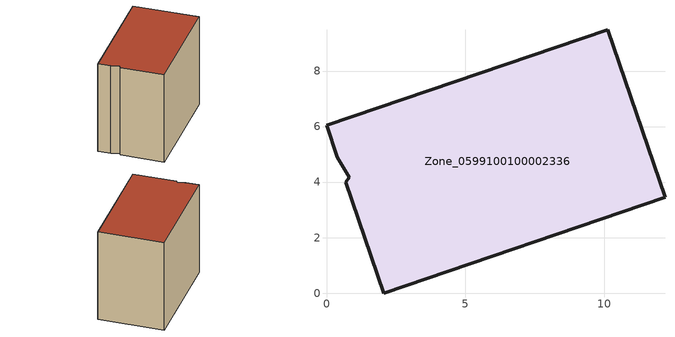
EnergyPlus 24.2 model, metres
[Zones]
Zone_0599100100002336
 floor ground (C_G): 0,6.04 10.13,9.48 12.19,3.46 2.06,0 0.69,4 0.82,4.17 0.39,4.89 z0.3
 wall outside (C_F): 10.13,9.48 0,6.04 0.39,4.89 0.82,4.17 0.69,4 2.06,0 12.19,3.46 10.13,9.48 z0.3:9.67
 roof outside (C_R): 0.82,4.17 0.69,4 2.06,0 12.19,3.46 10.13,9.48 0,6.04 0.39,4.89 z9.67
[BUILDING]
Pand.0599100100002336: North Axis=0; Terrain=City; Loads Convergence Tolerance Value=0.04; Temperature Convergence Tolerance Value=0.4; Solar Distribution=FullExterior; Maximum Number of Warmup Days=25; Minimum Number of Warmup Days=1
[Site:Location]
Rotterdam.The.Hague.AP_ZH_NLD Design_Conditions: Latitude=51.96; Longitude=4.45; Time Zone=1; Elevation=-4.5
[SITE:GROUNDTEMPERATURE:BUILDINGSURFACE]
18, 18, 18, 18, 18, 18, 18, 18, 18, 18, 18, 18
[MATERIAL] Thermal Absorptance=0.9; Solar Absorptance=0.7; Visible Absorptance=0.7
Name | Roughness | Thickness | Conductivity | Density | Specific Heat
G.TC.2006-2014 | MediumSmooth | 0.15 | 0.06 | 540 | 1210
F.TC.2006-2014 | Rough | 0.3 | 0.12 | 1920 | 840
R.TC.2006-2014 | MediumRough | 0.2 | 0.08 | 1500 | 1000
[CONSTRUCTION]
C_G: G.TC.2006-2014
C_F: F.TC.2006-2014
C_R: R.TC.2006-2014
[ZONE]
Zone_0599100100002336: Type=1; Multiplier=1; Ceiling Height=Autocalculate; Volume=Autocalculate; Floor Area=autocalculate; Part of Total Floor Area=Yes
[ZONEINFILTRATION:DESIGNFLOWRATE]
Infil_Zone_0599100100002336: Zone or ZoneList or Space or SpaceList=Zone_0599100100002336; Schedule=AlwaysOn; Design Flow Rate Calculation Method=Flow/Area; Flow Rate per Floor Area=0.0015; Constant Term Coefficient=1; Temperature Term Coefficient=0; Velocity Term Coefficient=0; Velocity Squared Term Coefficient=0
[HVACTEMPLATE:ZONE:IDEALLOADSAIRSYSTEM]
Zone_0599100100002336: Maximum Heating Supply Air Temperature=50; Minimum Cooling Supply Air Temperature=13; Maximum Heating Supply Air Humidity Ratio=0.0156; Minimum Cooling Supply Air Humidity Ratio=0.0077; Heating Limit=NoLimit; Cooling Limit=NoLimit; Dehumidification Control Type=ConstantSensibleHeatRatio; Cooling Sensible Heat Ratio=0.7; Dehumidification Setpoint=60; Humidification Control Type=None; Humidification Setpoint=30; Outdoor Air Method=None; Outdoor Air Flow Rate per Person=0.00944; Outdoor Air Flow Rate per Zone Floor Area=0; Outdoor Air Flow Rate per Zone=0; Demand Controlled Ventilation Type=None; Outdoor Air Economizer Type=NoEconomizer; Heat Recovery Type=None; Sensible Heat Recovery Effectiveness=0.7; Latent Heat Recovery Effectiveness=0.65
[ZONECONTROL:THERMOSTAT]
ThermostatControl_Zone_0599100100002336: Zone or ZoneList=Zone_0599100100002336; Control Type Schedule=DualSetpointControlType; Control 1=Thermostat_Zone_0599100100002336; Temperature Difference Between Cutout And Setpoint=0
[THERMOSTATSETPOINT:DUALSETPOINT]
Thermostat_Zone_0599100100002336: Heating Setpoint Temperature Schedule=HeatingSetpoint_Zone_0599100100002336; Cooling Setpoint Temperature Schedule=CoolingSetpoint_Zone_0599100100002336
[SCHEDULE:COMPACT]
HeatingSetpoint_Zone_0599100100002336: Through: 12/31, For: AllDays, Until: 24:00, 21
CoolingSetpoint_Zone_0599100100002336: Through: 12/31, For: AllDays, Until: 24:00, 24
DualSetpointControlType: Through: 12/31, For: AllDays, Until: 24:00, 4
AlwaysOn: Through: 12/31, For: AllDays, Until: 24:00, 1
